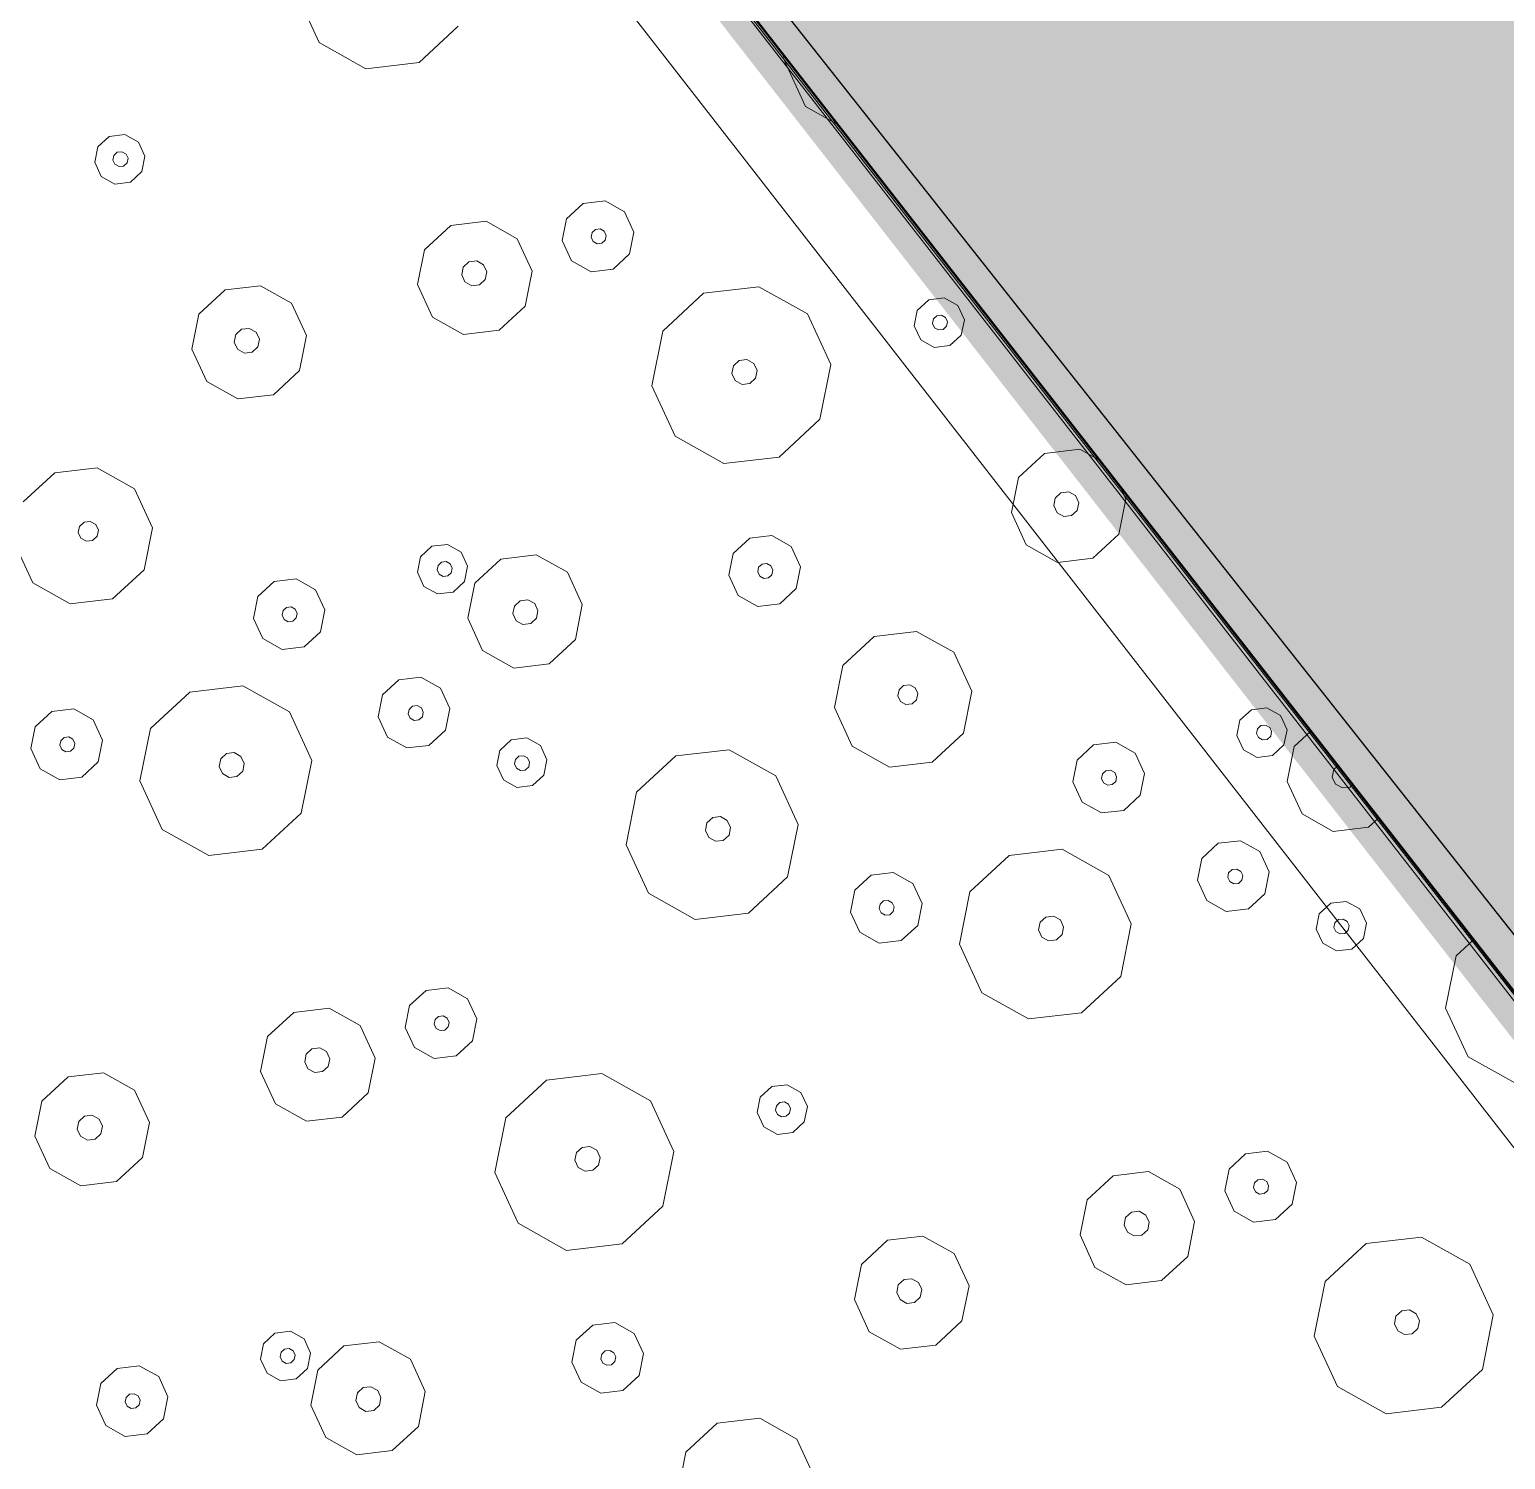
# Model space of a CAD drawing. Header units: metres. Extents: x -2858 to 512, y -1995 to 1252.
# Drawn here: x -538.752 to -535.477, y 377.983 to 381.156 of the extents above; entities that cross this region are included whole.
import ezdxf
from ezdxf.lldxf.tags import DXFTag

# ---------------------------------------------------------------- set-up
doc = ezdxf.new("R2010")
doc.units = ezdxf.units.M
for name, color, linetype in [('Calque commun', 7, 'Continuous'), ('Calque11', 7, 'Continuous'), ('Calque17', 7, 'Continuous')]:
    doc.layers.add(name, color=color, linetype=linetype)
tags = doc.linetypes.add('DASHDOT2', pattern=[0.5, 0.25, -0.125, 0, -0.125]).pattern_tags.tags
tags[10:11] = [DXFTag(74, 4), DXFTag(75, 0), DXFTag(340, '0'), DXFTag(46, 1.0), DXFTag(50, 0.0), DXFTag(44, 0.0), DXFTag(45, 0.0)]
tags[8:9] = [DXFTag(74, 4), DXFTag(75, 0), DXFTag(340, '0'), DXFTag(46, 1.0), DXFTag(50, 0.0), DXFTag(44, 0.0), DXFTag(45, 0.0)]
tags[6:7] = [DXFTag(74, 4), DXFTag(75, 0), DXFTag(340, '0'), DXFTag(46, 1.0), DXFTag(50, 0.0), DXFTag(44, 0.0), DXFTag(45, 0.0)]
tags[4:5] = [DXFTag(74, 4), DXFTag(75, 0), DXFTag(340, '0'), DXFTag(46, 1.0), DXFTag(50, 0.0), DXFTag(44, 0.0), DXFTag(45, 0.0)]
tags = doc.linetypes.add('HIDDENX2', pattern=[0.75, 0.5, -0.25]).pattern_tags.tags
tags[6:7] = [DXFTag(74, 4), DXFTag(75, 0), DXFTag(340, '0'), DXFTag(46, 1.0), DXFTag(50, 0.0), DXFTag(44, 0.0), DXFTag(45, 0.0)]
tags[4:5] = [DXFTag(74, 4), DXFTag(75, 0), DXFTag(340, '0'), DXFTag(46, 1.0), DXFTag(50, 0.0), DXFTag(44, 0.0), DXFTag(45, 0.0)]

# ---------------------------------------------------------------- blocks, each defined once
blk = doc.blocks.new('geometrebondepartleger')
at = {"layer": 'Calque commun', "color": 10, "linetype": 'DASHDOT2', "lineweight": 18, "flags": 128}
blk.add_lwpolyline([(45.2867, 98.0868), (42.9361, 93.8756), (22.4919, 69.3549), (46.896, 54.8213), (60.0219, 76.4824), (130.1549, 64.2531), (145.3143, 148.376), (109.3485, 154.881), (91.263, 130.1164), (87.3779, 124.8321), (86.3313, 123.2789), (83.8109, 118.8118), (74.9183, 102.5858), (72.6157, 98.3586), (63.0649, 85.9136), (45.1583, 97.9611)], close=True, dxfattribs=at)
at = {"layer": 'Calque11', "color": 7, "linetype": 'Continuous', "lineweight": 9}
blk.add_polyline3d([(125.0277, 35.9078, 79), (133.3383, 81.851, 79), (145.3136, 148.3761, 79)], dxfattribs=at)
at = {"layer": 'Calque17', "color": 1, "linetype": 'Continuous', "lineweight": 9}
for points in [[(125.174, 36.6886, 79), (126.5286, 44.1348, 79), (125.0378, 35.9435, 79), (126.4161, 43.4883, 79), (128.681, 56.0642, 79), (129.9759, 63.1341, 79), (132.1933, 75.6042, 79), (133.3383, 81.851, 79), (135.2222, 92.3412, 79), (136.4776, 99.3268, 79), (138.1727, 108.7115, 79), (140.4846, 121.4626, 79), (141.0933, 124.9318, 79)], [(125.3707, 36.6528, 79), (126.7254, 44.0992, 79), (125.2346, 35.9078, 79), (126.6129, 43.4526, 79), (128.8778, 56.0285, 79), (130.1727, 63.0986, 79), (132.3901, 75.5687, 79), (133.5351, 81.8153, 79), (135.4191, 92.3058, 79), (136.6745, 99.2914, 79), (138.3695, 108.676, 79), (140.6815, 121.4274, 79), (141.2903, 124.8972, 79)]]:
    blk.add_polyline3d(points, dxfattribs=at)
blk = doc.blocks.new('pattern')
at = {"layer": 'Calque commun', "color": 54, "linetype": 'Continuous', "lineweight": 9}
for p, q in [((69.8127, 105.1073), (69.9192, 105.1701)), ((69.9192, 105.1701), (70.0422, 105.1584)), ((70.0422, 105.1584), (70.1349, 105.0766)), ((69.7636, 104.9939), (69.8127, 105.1073)), ((70.1349, 105.0766), (70.1618, 104.956)), ((69.7904, 104.8732), (69.7636, 104.9939)), ((69.9248, 104.9782), (69.9317, 104.994)), ((69.9317, 104.994), (69.9466, 105.0028)), ((69.9466, 105.0028), (69.9638, 105.0012)), ((69.9638, 105.0012), (69.9768, 104.9897)), ((69.9768, 104.9897), (69.9805, 104.9729)), ((69.9285, 104.9613), (69.9248, 104.9782)), ((69.9415, 104.9498), (69.9285, 104.9613)), ((69.9587, 104.9482), (69.9415, 104.9498)), ((69.9736, 104.957), (69.9587, 104.9482)), ((69.9805, 104.9729), (69.9736, 104.957)), ((70.1618, 104.956), (70.1126, 104.8426)), ((69.8831, 104.7914), (69.7904, 104.8732)), ((70.1126, 104.8426), (70.0061, 104.7797)), ((69.3975, 104.7992), (69.4233, 104.6834)), ((70.0061, 104.7797), (69.8831, 104.7914)), ((69.4233, 104.6834), (69.3761, 104.5745)), ((69.8851, 104.5857), (69.9277, 104.6109)), ((69.9277, 104.6109), (69.9769, 104.6062)), ((69.9769, 104.6062), (70.014, 104.5735)), ((69.3761, 104.5745), (69.2739, 104.5142)), ((69.8654, 104.5404), (69.8851, 104.5857)), ((70.014, 104.5735), (70.0247, 104.5252)), ((69.8762, 104.4921), (69.8654, 104.5404)), ((69.9276, 104.5353), (69.9318, 104.5448)), ((69.9299, 104.5251), (69.9276, 104.5353)), ((69.9377, 104.5182), (69.9299, 104.5251)), ((69.9318, 104.5448), (69.9407, 104.5501)), ((69.9407, 104.5501), (69.9511, 104.5491)), ((69.9511, 104.5491), (69.9588, 104.5422)), ((69.9611, 104.5321), (69.957, 104.5225)), ((69.9588, 104.5422), (69.9611, 104.5321)), ((70.0247, 104.5252), (70.0051, 104.4798)), ((69.2739, 104.5142), (69.2231, 104.519)), ((69.9133, 104.4594), (69.8762, 104.4921)), ((69.948, 104.5173), (69.9377, 104.5182)), ((69.957, 104.5225), (69.948, 104.5173)), ((70.1002, 104.4754), (70.1683, 104.5156)), ((70.1683, 104.5156), (70.2471, 104.5081)), ((70.2471, 104.5081), (70.3064, 104.4557)), ((69.9625, 104.4547), (69.9133, 104.4594)), ((70.0051, 104.4798), (69.9625, 104.4547)), ((70.0687, 104.4028), (70.1002, 104.4754)), ((70.3064, 104.4557), (70.3236, 104.3785)), ((70.0859, 104.3256), (70.0687, 104.4028)), ((70.1617, 104.3854), (70.1686, 104.4013)), ((70.1686, 104.4013), (70.1835, 104.4101)), ((70.1835, 104.4101), (70.2007, 104.4085)), ((70.2007, 104.4085), (70.2137, 104.397)), ((70.2137, 104.397), (70.2174, 104.3801)), ((70.1655, 104.3685), (70.1617, 104.3854)), ((70.1784, 104.3571), (70.1655, 104.3685)), ((70.2106, 104.3642), (70.1957, 104.3554)), ((70.2174, 104.3801), (70.2106, 104.3642)), ((70.3236, 104.3785), (70.2921, 104.3059)), ((69.3529, 104.3177), (69.3827, 104.3353)), ((69.3827, 104.3353), (69.4172, 104.332)), ((69.4172, 104.332), (69.4431, 104.3091)), ((70.1957, 104.3554), (70.1784, 104.3571)), ((69.3391, 104.286), (69.3529, 104.3177)), ((69.3827, 104.2927), (69.3917, 104.298)), ((69.3917, 104.298), (69.402, 104.297)), ((69.402, 104.297), (69.4098, 104.2902)), ((69.4431, 104.3091), (69.4506, 104.2753)), ((70.1452, 104.2732), (70.0859, 104.3256)), ((70.2921, 104.3059), (70.224, 104.2657)), ((69.3467, 104.2522), (69.3391, 104.286)), ((69.3786, 104.2832), (69.3827, 104.2927)), ((69.3808, 104.2731), (69.3786, 104.2832)), ((69.3886, 104.2662), (69.3808, 104.2731)), ((69.399, 104.2652), (69.3886, 104.2662)), ((69.4079, 104.2705), (69.399, 104.2652)), ((69.412, 104.28), (69.4079, 104.2705)), ((69.4098, 104.2902), (69.412, 104.28)), ((69.4506, 104.2753), (69.4369, 104.2436)), ((70.224, 104.2657), (70.1452, 104.2732)), ((69.3726, 104.2293), (69.3467, 104.2522)), ((69.4071, 104.226), (69.3726, 104.2293)), ((69.4369, 104.2436), (69.4071, 104.226)), ((70.5407, 104.1978), (70.6089, 104.238)), ((70.6089, 104.238), (70.6876, 104.2305)), ((70.6876, 104.2305), (70.7469, 104.1782)), ((70.5093, 104.1252), (70.5407, 104.1978)), ((71.0486, 104.1403), (71.0864, 104.2274)), ((69.1623, 104.1821), (69.1911, 104.1794)), ((69.1911, 104.1794), (69.2504, 104.127)), ((70.7469, 104.1782), (70.7641, 104.1009)), ((70.6166, 104.1253), (70.6315, 104.134)), ((70.6315, 104.134), (70.6487, 104.1324)), ((70.6487, 104.1324), (70.6617, 104.121)), ((71.0693, 104.0477), (71.0486, 104.1403)), ((69.2504, 104.127), (69.2676, 104.0498)), ((69.4119, 104.081), (69.4545, 104.1062)), ((69.4545, 104.1062), (69.5037, 104.1015)), ((69.5037, 104.1015), (69.5408, 104.0688)), ((70.5265, 104.048), (70.5093, 104.1252)), ((70.6097, 104.1094), (70.6166, 104.1253)), ((70.6135, 104.0925), (70.6097, 104.1094)), ((70.6655, 104.1041), (70.6586, 104.0882)), ((70.6617, 104.121), (70.6655, 104.1041)), ((70.7641, 104.1009), (70.7327, 104.0284)), ((69.1457, 104.09), (69.152, 104.0894)), ((69.152, 104.0894), (69.1649, 104.078)), ((69.1649, 104.078), (69.1687, 104.0611)), ((69.3922, 104.0357), (69.4119, 104.081)), ((69.5408, 104.0688), (69.5515, 104.0205)), ((70.6264, 104.081), (70.6135, 104.0925)), ((70.6437, 104.0794), (70.6264, 104.081)), ((70.6586, 104.0882), (70.6437, 104.0794)), ((69.1469, 104.0364), (69.1362, 104.0374)), ((69.1618, 104.0452), (69.1469, 104.0364)), ((69.1687, 104.0611), (69.1618, 104.0452)), ((69.2676, 104.0498), (69.2361, 103.9772)), ((69.403, 103.9874), (69.3922, 104.0357)), ((69.4531, 104.0335), (69.4573, 104.043)), ((69.4554, 104.0233), (69.4531, 104.0335)), ((69.4573, 104.043), (69.4662, 104.0483)), ((69.4662, 104.0483), (69.4765, 104.0473)), ((69.4765, 104.0473), (69.4843, 104.0404)), ((69.4843, 104.0404), (69.4866, 104.0303)), ((70.5858, 103.9957), (70.5265, 104.048)), ((71.1404, 103.9848), (71.0693, 104.0477)), ((69.4632, 104.0165), (69.4554, 104.0233)), ((69.4735, 104.0155), (69.4632, 104.0165)), ((69.4825, 104.0208), (69.4735, 104.0155)), ((69.4866, 104.0303), (69.4825, 104.0208)), ((69.5515, 104.0205), (69.5318, 103.9751)), ((70.7327, 104.0284), (70.6645, 103.9881)), ((71.3167, 104.0241), (71.2349, 103.9758)), ((69.2361, 103.9772), (69.168, 103.937)), ((69.44, 103.9547), (69.403, 103.9874)), ((69.5318, 103.9751), (69.4893, 103.95)), ((69.7023, 103.9302), (69.8045, 103.9906)), ((69.8045, 103.9906), (69.9226, 103.9793)), ((69.9226, 103.9793), (70.0116, 103.9008)), ((70.6645, 103.9881), (70.5858, 103.9957)), ((71.2349, 103.9758), (71.1404, 103.9848)), ((69.168, 103.937), (69.119, 103.9417)), ((69.4893, 103.95), (69.44, 103.9547)), ((69.1505, 103.9002), (69.1803, 103.9178)), ((69.1803, 103.9178), (69.2148, 103.9145)), ((69.2148, 103.9145), (69.2407, 103.8916)), ((69.6551, 103.8214), (69.7023, 103.9302)), ((69.1367, 103.8684), (69.1505, 103.9002)), ((69.1724, 103.8681), (69.1765, 103.8776)), ((69.1765, 103.8776), (69.1855, 103.8829)), ((69.1855, 103.8829), (69.1958, 103.8819)), ((69.1958, 103.8819), (69.2036, 103.875)), ((69.2036, 103.875), (69.2058, 103.8649)), ((69.2407, 103.8916), (69.2482, 103.8578)), ((70.0116, 103.9008), (70.0374, 103.785)), ((69.1443, 103.8347), (69.1367, 103.8684)), ((69.1746, 103.8579), (69.1724, 103.8681)), ((69.1824, 103.8511), (69.1746, 103.8579)), ((69.1928, 103.8501), (69.1824, 103.8511)), ((69.2017, 103.8554), (69.1928, 103.8501)), ((69.2058, 103.8649), (69.2017, 103.8554)), ((69.2482, 103.8578), (69.2345, 103.8261)), ((69.1702, 103.8118), (69.1443, 103.8347)), ((69.2047, 103.8085), (69.1702, 103.8118)), ((69.2345, 103.8261), (69.2047, 103.8085)), ((69.6809, 103.7056), (69.6551, 103.8214)), ((69.8004, 103.8072), (69.8073, 103.823)), ((69.8041, 103.7903), (69.8004, 103.8072)), ((69.8073, 103.823), (69.8222, 103.8318)), ((69.8222, 103.8318), (69.8394, 103.8302)), ((69.8394, 103.8302), (69.8524, 103.8187)), ((69.8524, 103.8187), (69.8561, 103.8018)), ((69.8171, 103.7788), (69.8041, 103.7903)), ((69.8343, 103.7772), (69.8171, 103.7788)), ((69.8492, 103.786), (69.8343, 103.7772)), ((69.8561, 103.8018), (69.8492, 103.786)), ((70.0374, 103.785), (69.9901, 103.6761)), ((71.1343, 103.7601), (71.1768, 103.7853)), ((71.1768, 103.7853), (71.2261, 103.7806)), ((71.2261, 103.7806), (71.2631, 103.7478)), ((69.4338, 103.7292), (69.4764, 103.7543)), ((69.4764, 103.7543), (69.5256, 103.7496)), ((69.5256, 103.7496), (69.5627, 103.7169)), ((71.1146, 103.7148), (71.1343, 103.7601)), ((71.2631, 103.7478), (71.2739, 103.6996)), ((69.4142, 103.6838), (69.4338, 103.7292)), ((69.5627, 103.7169), (69.5734, 103.6687)), ((69.7698, 103.627), (69.6809, 103.7056)), ((71.1254, 103.6665), (71.1146, 103.7148)), ((71.1768, 103.7096), (71.1809, 103.7192)), ((71.179, 103.6995), (71.1768, 103.7096)), ((71.1809, 103.7192), (71.1899, 103.7244)), ((71.1899, 103.7244), (71.2002, 103.7235)), ((71.2002, 103.7235), (71.208, 103.7166)), ((71.2102, 103.7065), (71.2061, 103.6969)), ((71.208, 103.7166), (71.2102, 103.7065)), ((69.4249, 103.6356), (69.4142, 103.6838)), ((69.4764, 103.6787), (69.4805, 103.6882)), ((69.4786, 103.6686), (69.4764, 103.6787)), ((69.4805, 103.6882), (69.4894, 103.6935)), ((69.4894, 103.6935), (69.4998, 103.6925)), ((69.4998, 103.6925), (69.5075, 103.6857)), ((69.5098, 103.6755), (69.5057, 103.666)), ((69.5075, 103.6857), (69.5098, 103.6755)), ((69.9901, 103.6761), (69.888, 103.6158)), ((70.4835, 103.6653), (70.5133, 103.6829)), ((70.5133, 103.6829), (70.5478, 103.6796)), ((70.5478, 103.6796), (70.5737, 103.6567)), ((71.1868, 103.6926), (71.179, 103.6995)), ((71.1972, 103.6917), (71.1868, 103.6926)), ((71.2061, 103.6969), (71.1972, 103.6917)), ((71.2739, 103.6996), (71.2542, 103.6542)), ((69.4864, 103.6617), (69.4786, 103.6686)), ((69.4967, 103.6607), (69.4864, 103.6617)), ((69.5057, 103.666), (69.4967, 103.6607)), ((69.5734, 103.6687), (69.5538, 103.6233)), ((70.4697, 103.6335), (70.4835, 103.6653)), ((70.5075, 103.6307), (70.5117, 103.6402)), ((70.5117, 103.6402), (70.5206, 103.6455)), ((70.5206, 103.6455), (70.5309, 103.6445)), ((70.5309, 103.6445), (70.5387, 103.6376)), ((70.5737, 103.6567), (70.5812, 103.6229)), ((71.1624, 103.6338), (71.1254, 103.6665)), ((71.2542, 103.6542), (71.2116, 103.6291)), ((69.462, 103.6028), (69.4249, 103.6356)), ((69.5538, 103.6233), (69.5112, 103.5982)), ((69.888, 103.6158), (69.7698, 103.627)), ((70.4773, 103.5998), (70.4697, 103.6335)), ((70.5098, 103.6205), (70.5075, 103.6307)), ((70.5176, 103.6137), (70.5098, 103.6205)), ((70.5279, 103.6127), (70.5176, 103.6137)), ((70.5368, 103.618), (70.5279, 103.6127)), ((70.541, 103.6275), (70.5368, 103.618)), ((70.5387, 103.6376), (70.541, 103.6275)), ((70.5812, 103.6229), (70.5675, 103.5912)), ((71.2116, 103.6291), (71.1624, 103.6338)), ((69.5112, 103.5982), (69.462, 103.6028)), ((69.9781, 103.5542), (70.0207, 103.5794)), ((70.0207, 103.5794), (70.0699, 103.5747)), ((70.0699, 103.5747), (70.107, 103.5419)), ((70.5032, 103.5768), (70.4773, 103.5998)), ((70.5377, 103.5736), (70.5032, 103.5768)), ((70.5675, 103.5912), (70.5377, 103.5736)), ((69.9585, 103.5089), (69.9781, 103.5542)), ((70.107, 103.5419), (70.1178, 103.4937)), ((70.7552, 103.5109), (70.8617, 103.5738)), ((70.8617, 103.5738), (70.9847, 103.5621)), ((70.9847, 103.5621), (71.0774, 103.4802)), ((69.9692, 103.4606), (69.9585, 103.5089)), ((70.0207, 103.5037), (70.0248, 103.5133)), ((70.0248, 103.5133), (70.0337, 103.5185)), ((70.0337, 103.5185), (70.0441, 103.5176)), ((70.0441, 103.5176), (70.0519, 103.5107)), ((70.0519, 103.5107), (70.0541, 103.5005)), ((70.7061, 103.3975), (70.7552, 103.5109)), ((70.0229, 103.4936), (70.0207, 103.5037)), ((70.0307, 103.4867), (70.0229, 103.4936)), ((70.041, 103.4857), (70.0307, 103.4867)), ((70.05, 103.491), (70.041, 103.4857)), ((70.0541, 103.5005), (70.05, 103.491)), ((70.1178, 103.4937), (70.0981, 103.4483)), ((71.0774, 103.4802), (71.1043, 103.3596)), ((71.5199, 103.4555), (71.588, 103.4957)), ((71.588, 103.4957), (71.6667, 103.4882)), ((71.6667, 103.4882), (71.726, 103.4359)), ((70.0063, 103.4279), (69.9692, 103.4606)), ((70.0981, 103.4483), (70.0555, 103.4232)), ((71.4884, 103.3829), (71.5199, 103.4555)), ((70.0555, 103.4232), (70.0063, 103.4279)), ((71.726, 103.4359), (71.7432, 103.3587)), ((70.7329, 103.2769), (70.7061, 103.3975)), ((70.8673, 103.3818), (70.8742, 103.3977)), ((70.871, 103.3649), (70.8673, 103.3818)), ((70.8742, 103.3977), (70.8891, 103.4065)), ((70.8891, 103.4065), (70.9063, 103.4048)), ((70.9063, 103.4048), (70.9193, 103.3934)), ((70.9193, 103.3934), (70.923, 103.3765)), ((71.5056, 103.3057), (71.4884, 103.3829)), ((71.5886, 103.3752), (71.5955, 103.3911)), ((71.5955, 103.3911), (71.6104, 103.3999)), ((71.6104, 103.3999), (71.6276, 103.3983)), ((71.6276, 103.3983), (71.6406, 103.3868)), ((71.6406, 103.3868), (71.6444, 103.3699)), ((69.5532, 103.3222), (69.635, 103.3705)), ((69.635, 103.3705), (69.7295, 103.3615)), ((69.7295, 103.3615), (69.8006, 103.2987)), ((70.884, 103.3535), (70.871, 103.3649)), ((70.9012, 103.3518), (70.884, 103.3535)), ((70.9161, 103.3606), (70.9012, 103.3518)), ((70.923, 103.3765), (70.9161, 103.3606)), ((71.1043, 103.3596), (71.0551, 103.2462)), ((71.5924, 103.3584), (71.5886, 103.3752)), ((71.6054, 103.3469), (71.5924, 103.3584)), ((71.6226, 103.3453), (71.6054, 103.3469)), ((71.6375, 103.3541), (71.6226, 103.3453)), ((71.6444, 103.3699), (71.6375, 103.3541)), ((71.7432, 103.3587), (71.7118, 103.2861)), ((69.0076, 103.2926), (69.0757, 103.3328)), ((69.0757, 103.3328), (69.1544, 103.3253)), ((69.1544, 103.3253), (69.2138, 103.273)), ((69.5154, 103.2351), (69.5532, 103.3222)), ((68.9979, 103.2704), (69.0076, 103.2926)), ((69.8006, 103.2987), (69.8213, 103.206)), ((70.0307, 103.2323), (70.1329, 103.2926)), ((70.1329, 103.2926), (70.2511, 103.2814)), ((70.2511, 103.2814), (70.34, 103.2028)), ((71.5649, 103.2534), (71.5056, 103.3057)), ((71.7118, 103.2861), (71.6436, 103.2458)), ((69.2138, 103.273), (69.2309, 103.1958)), ((70.8256, 103.1951), (70.7329, 103.2769)), ((71.6436, 103.2458), (71.5649, 103.2534)), ((69.0765, 103.2042), (69.0834, 103.2201)), ((69.0834, 103.2201), (69.0983, 103.2289)), ((69.0983, 103.2289), (69.1155, 103.2272)), ((69.1155, 103.2272), (69.1285, 103.2158)), ((69.1285, 103.2158), (69.1323, 103.1989)), ((69.5361, 103.1425), (69.5154, 103.2351)), ((69.6317, 103.2238), (69.6372, 103.2365)), ((69.6347, 103.2103), (69.6317, 103.2238)), ((69.6372, 103.2365), (69.6491, 103.2435)), ((69.6491, 103.2435), (69.6629, 103.2422)), ((69.6629, 103.2422), (69.6733, 103.233)), ((69.6763, 103.2195), (69.6708, 103.2068)), ((69.6733, 103.233), (69.6763, 103.2195)), ((69.9835, 103.1234), (70.0307, 103.2323)), ((71.0551, 103.2462), (70.9486, 103.1833)), ((71.6262, 103.209), (71.656, 103.2266)), ((71.656, 103.2266), (71.6904, 103.2233)), ((71.6904, 103.2233), (71.7164, 103.2004)), ((68.9933, 103.1428), (68.9832, 103.1884)), ((69.0803, 103.1873), (69.0765, 103.2042)), ((69.0933, 103.1758), (69.0803, 103.1873)), ((69.1254, 103.183), (69.1105, 103.1742)), ((69.1323, 103.1989), (69.1254, 103.183)), ((69.2309, 103.1958), (69.1995, 103.1232)), ((69.6451, 103.2011), (69.6347, 103.2103)), ((69.6588, 103.1998), (69.6451, 103.2011)), ((69.6708, 103.2068), (69.6588, 103.1998)), ((69.8213, 103.206), (69.7835, 103.1189)), ((70.34, 103.2028), (70.3658, 103.087)), ((70.9486, 103.1833), (70.8256, 103.1951)), ((71.6124, 103.1773), (71.6262, 103.209)), ((71.6481, 103.1769), (71.6522, 103.1864)), ((71.6522, 103.1864), (71.6611, 103.1917)), ((71.6611, 103.1917), (71.6715, 103.1907)), ((71.6715, 103.1907), (71.6793, 103.1839)), ((71.6793, 103.1839), (71.6815, 103.1737)), ((71.7164, 103.2004), (71.7239, 103.1667)), ((69.1105, 103.1742), (69.0933, 103.1758)), ((71.6199, 103.1435), (71.6124, 103.1773)), ((71.6503, 103.1668), (71.6481, 103.1769)), ((71.6581, 103.1599), (71.6503, 103.1668)), ((71.6684, 103.1589), (71.6581, 103.1599)), ((71.6774, 103.1642), (71.6684, 103.1589)), ((71.6815, 103.1737), (71.6774, 103.1642)), ((71.7239, 103.1667), (71.7101, 103.1349)), ((69.0526, 103.0905), (68.9933, 103.1428)), ((69.1995, 103.1232), (69.1314, 103.083)), ((69.6072, 103.0797), (69.5361, 103.1425)), ((69.7835, 103.1189), (69.7017, 103.0706)), ((70.0093, 103.0076), (69.9835, 103.1234)), ((70.1288, 103.1092), (70.1357, 103.1251)), ((70.1357, 103.1251), (70.1506, 103.1339)), ((70.1506, 103.1339), (70.1678, 103.1322)), ((70.1678, 103.1322), (70.1808, 103.1208)), ((70.1808, 103.1208), (70.1846, 103.1039)), ((71.6459, 103.1206), (71.6199, 103.1435)), ((71.6803, 103.1173), (71.6459, 103.1206)), ((71.7101, 103.1349), (71.6803, 103.1173)), ((69.1314, 103.083), (69.0526, 103.0905)), ((70.1326, 103.0923), (70.1288, 103.1092)), ((70.1456, 103.0809), (70.1326, 103.0923)), ((70.1777, 103.088), (70.1628, 103.0792)), ((70.1846, 103.1039), (70.1777, 103.088)), ((70.3658, 103.087), (70.3186, 102.9781)), ((69.7017, 103.0706), (69.6072, 103.0797)), ((70.1628, 103.0792), (70.1456, 103.0809)), ((71.9095, 103.038), (71.9521, 103.0632)), ((71.9521, 103.0632), (72.0013, 103.0585)), ((72.0013, 103.0585), (72.0384, 103.0257)), ((71.8898, 102.9927), (71.9095, 103.038)), ((72.0384, 103.0257), (72.0491, 102.9775)), ((70.0983, 102.9291), (70.0093, 103.0076)), ((70.808, 102.944), (70.8276, 102.9894)), ((70.8276, 102.9894), (70.8702, 103.0145)), ((70.8702, 103.0145), (70.9194, 103.0098)), ((70.9194, 103.0098), (70.9565, 102.9771)), ((71.9006, 102.9444), (71.8898, 102.9927)), ((71.952, 102.9875), (71.9562, 102.9971)), ((71.9543, 102.9774), (71.952, 102.9875)), ((71.9562, 102.9971), (71.9651, 103.0023)), ((71.9651, 103.0023), (71.9754, 103.0014)), ((71.9754, 103.0014), (71.9832, 102.9945)), ((71.9832, 102.9945), (71.9855, 102.9844)), ((70.3186, 102.9781), (70.2164, 102.9178)), ((70.8743, 102.9484), (70.8832, 102.9537)), ((70.8832, 102.9537), (70.8936, 102.9527)), ((70.8936, 102.9527), (70.9013, 102.9458)), ((70.9565, 102.9771), (70.9672, 102.9288)), ((71.9621, 102.9705), (71.9543, 102.9774)), ((71.9724, 102.9696), (71.9621, 102.9705)), ((71.9813, 102.9748), (71.9724, 102.9696)), ((71.9855, 102.9844), (71.9813, 102.9748)), ((72.0491, 102.9775), (72.0294, 102.9321)), ((70.2164, 102.9178), (70.0983, 102.9291)), ((70.8187, 102.8958), (70.808, 102.944)), ((70.8701, 102.9389), (70.8743, 102.9484)), ((70.8724, 102.9288), (70.8701, 102.9389)), ((70.8802, 102.9219), (70.8724, 102.9288)), ((70.8905, 102.9209), (70.8802, 102.9219)), ((70.8995, 102.9262), (70.8905, 102.9209)), ((70.9036, 102.9357), (70.8995, 102.9262)), ((70.9013, 102.9458), (70.9036, 102.9357)), ((70.9672, 102.9288), (70.9476, 102.8835)), ((71.0427, 102.879), (71.1108, 102.9192)), ((71.1108, 102.9192), (71.1896, 102.9117)), ((71.9377, 102.9117), (71.9006, 102.9444)), ((72.0294, 102.9321), (71.9869, 102.907)), ((70.8558, 102.863), (70.8187, 102.8958)), ((71.1896, 102.9117), (71.2488, 102.8594)), ((71.9869, 102.907), (71.9377, 102.9117)), ((69.5814, 102.8096), (69.6011, 102.8549)), ((69.6011, 102.8549), (69.6437, 102.8801)), ((69.6437, 102.8801), (69.6929, 102.8754)), ((69.6929, 102.8754), (69.7299, 102.8427)), ((70.905, 102.8583), (70.8558, 102.863)), ((70.9476, 102.8835), (70.905, 102.8583)), ((71.0112, 102.8064), (71.0427, 102.879)), ((71.2488, 102.8594), (71.2661, 102.7822)), ((69.7299, 102.8427), (69.7407, 102.7944)), ((69.5922, 102.7613), (69.5814, 102.8096)), ((69.6436, 102.8044), (69.6478, 102.814)), ((69.6459, 102.7943), (69.6436, 102.8044)), ((69.6537, 102.7874), (69.6459, 102.7943)), ((69.6478, 102.814), (69.6567, 102.8193)), ((69.6567, 102.8193), (69.667, 102.8183)), ((69.6729, 102.7917), (69.664, 102.7865)), ((69.667, 102.8183), (69.6748, 102.8114)), ((69.6771, 102.8013), (69.6729, 102.7917)), ((69.6748, 102.8114), (69.6771, 102.8013)), ((69.7407, 102.7944), (69.721, 102.749)), ((71.0284, 102.7292), (71.0112, 102.8064)), ((71.1042, 102.7891), (71.1111, 102.8049)), ((71.108, 102.7722), (71.1042, 102.7891)), ((71.1111, 102.8049), (71.126, 102.8137)), ((71.126, 102.8137), (71.1432, 102.8121)), ((71.1432, 102.8121), (71.1562, 102.8007)), ((71.1562, 102.8007), (71.1599, 102.7838)), ((68.9366, 102.7283), (68.9503, 102.7601)), ((68.9503, 102.7601), (68.9801, 102.7777)), ((68.9801, 102.7777), (69.0146, 102.7744)), ((69.0146, 102.7744), (69.0406, 102.7515)), ((69.6292, 102.7286), (69.5922, 102.7613)), ((69.664, 102.7865), (69.6537, 102.7874)), ((71.1209, 102.7607), (71.108, 102.7722)), ((71.1382, 102.7591), (71.1209, 102.7607)), ((71.1531, 102.7679), (71.1382, 102.7591)), ((71.1599, 102.7838), (71.1531, 102.7679)), ((71.2661, 102.7822), (71.2346, 102.7096)), ((68.9441, 102.6946), (68.9366, 102.7283)), ((68.9744, 102.7255), (68.9785, 102.735)), ((68.9766, 102.7154), (68.9744, 102.7255)), ((68.9785, 102.735), (68.9874, 102.7403)), ((68.9874, 102.7403), (68.9978, 102.7393)), ((68.9978, 102.7393), (69.0055, 102.7324)), ((69.0055, 102.7324), (69.0078, 102.7223)), ((69.0406, 102.7515), (69.0481, 102.7177)), ((69.6785, 102.7239), (69.6292, 102.7286)), ((69.721, 102.749), (69.6785, 102.7239)), ((70.2954, 102.7214), (70.3252, 102.739)), ((70.3252, 102.739), (70.3597, 102.7357)), ((70.3597, 102.7357), (70.3856, 102.7128)), ((71.0877, 102.6769), (71.0284, 102.7292)), ((68.97, 102.6717), (68.9441, 102.6946)), ((68.9844, 102.7085), (68.9766, 102.7154)), ((68.9947, 102.7075), (68.9844, 102.7085)), ((69.0037, 102.7128), (68.9947, 102.7075)), ((69.0078, 102.7223), (69.0037, 102.7128)), ((69.0481, 102.7177), (69.0343, 102.686)), ((70.2816, 102.6896), (70.2954, 102.7214)), ((70.3211, 102.6869), (70.3252, 102.6964)), ((70.3252, 102.6964), (70.3342, 102.7017)), ((70.3342, 102.7017), (70.3445, 102.7007)), ((70.3445, 102.7007), (70.3523, 102.6938)), ((70.3523, 102.6938), (70.3545, 102.6837)), ((70.3856, 102.7128), (70.3931, 102.679)), ((71.2346, 102.7096), (71.1665, 102.6694)), ((69.0045, 102.6684), (68.97, 102.6717)), ((69.0343, 102.686), (69.0045, 102.6684)), ((69.2221, 102.6057), (69.3285, 102.6686)), ((69.3285, 102.6686), (69.4515, 102.6569)), ((70.2892, 102.6558), (70.2816, 102.6896)), ((70.3233, 102.6767), (70.3211, 102.6869)), ((70.3311, 102.6698), (70.3233, 102.6767)), ((70.3415, 102.6689), (70.3311, 102.6698)), ((70.3504, 102.6741), (70.3415, 102.6689)), ((70.3545, 102.6837), (70.3504, 102.6741)), ((70.3931, 102.679), (70.3794, 102.6472)), ((71.1665, 102.6694), (71.0877, 102.6769)), ((69.4515, 102.6569), (69.5442, 102.5751)), ((70.3151, 102.6329), (70.2892, 102.6558)), ((70.3496, 102.6296), (70.3151, 102.6329)), ((70.3794, 102.6472), (70.3496, 102.6296)), ((71.4833, 102.6014), (71.5514, 102.6417)), ((71.5514, 102.6417), (71.6301, 102.6342)), ((71.6301, 102.6342), (71.6894, 102.5818)), ((69.1729, 102.4923), (69.2221, 102.6057)), ((71.4518, 102.5289), (71.4833, 102.6014)), ((69.5442, 102.5751), (69.5711, 102.4544)), ((69.9867, 102.5503), (70.0548, 102.5905)), ((70.0548, 102.5905), (70.1336, 102.583)), ((70.1336, 102.583), (70.1929, 102.5307)), ((71.6894, 102.5818), (71.7066, 102.5046)), ((69.9552, 102.4777), (69.9867, 102.5503)), ((70.1929, 102.5307), (70.2101, 102.4535)), ((71.469, 102.4517), (71.4518, 102.5289)), ((71.5522, 102.513), (71.5591, 102.5289)), ((71.5591, 102.5289), (71.574, 102.5377)), ((71.574, 102.5377), (71.5912, 102.536)), ((71.5912, 102.536), (71.6042, 102.5246)), ((69.341, 102.4925), (69.3559, 102.5013)), ((69.3559, 102.5013), (69.3731, 102.4996)), ((69.3731, 102.4996), (69.3861, 102.4882)), ((70.0623, 102.4859), (70.0772, 102.4947)), ((70.0772, 102.4947), (70.0945, 102.4931)), ((70.3544, 102.4847), (70.397, 102.5098)), ((70.397, 102.5098), (70.4462, 102.5051)), ((70.4462, 102.5051), (70.4833, 102.4724)), ((71.556, 102.4961), (71.5522, 102.513)), ((71.5689, 102.4847), (71.556, 102.4961)), ((71.6079, 102.5077), (71.6011, 102.4918)), ((71.6042, 102.5246), (71.6079, 102.5077)), ((71.7066, 102.5046), (71.6752, 102.432)), ((69.1998, 102.3717), (69.1729, 102.4923)), ((69.3341, 102.4766), (69.341, 102.4925)), ((69.3379, 102.4597), (69.3341, 102.4766)), ((69.3898, 102.4713), (69.383, 102.4554)), ((69.3861, 102.4882), (69.3898, 102.4713)), ((69.9724, 102.4005), (69.9552, 102.4777)), ((70.0554, 102.47), (70.0623, 102.4859)), ((70.0592, 102.4532), (70.0554, 102.47)), ((70.0945, 102.4931), (70.1074, 102.4816)), ((70.1112, 102.4647), (70.1043, 102.4489)), ((70.1074, 102.4816), (70.1112, 102.4647)), ((70.3347, 102.4393), (70.3544, 102.4847)), ((70.4833, 102.4724), (70.494, 102.4241)), ((71.5862, 102.483), (71.5689, 102.4847)), ((71.6011, 102.4918), (71.5862, 102.483)), ((69.3508, 102.4483), (69.3379, 102.4597)), ((69.3681, 102.4466), (69.3508, 102.4483)), ((69.383, 102.4554), (69.3681, 102.4466)), ((69.5711, 102.4544), (69.5219, 102.341)), ((70.0722, 102.4417), (70.0592, 102.4532)), ((70.0894, 102.4401), (70.0722, 102.4417)), ((70.1043, 102.4489), (70.0894, 102.4401)), ((70.2101, 102.4535), (70.1786, 102.3809)), ((70.3455, 102.3911), (70.3347, 102.4393)), ((70.3956, 102.4371), (70.3998, 102.4466)), ((70.3979, 102.427), (70.3956, 102.4371)), ((70.3998, 102.4466), (70.4087, 102.4519)), ((70.4087, 102.4519), (70.419, 102.4509)), ((70.419, 102.4509), (70.4268, 102.4441)), ((70.4291, 102.4339), (70.4249, 102.4244)), ((70.4268, 102.4441), (70.4291, 102.4339)), ((71.5283, 102.3993), (71.469, 102.4517)), ((71.6752, 102.432), (71.607, 102.3918)), ((70.0317, 102.3482), (69.9724, 102.4005)), ((70.4057, 102.4201), (70.3979, 102.427)), ((70.416, 102.4191), (70.4057, 102.4201)), ((70.4249, 102.4244), (70.416, 102.4191)), ((70.494, 102.4241), (70.4743, 102.3788)), ((71.607, 102.3918), (71.5283, 102.3993)), ((69.2924, 102.2899), (69.1998, 102.3717)), ((70.1786, 102.3809), (70.1105, 102.3407)), ((70.3826, 102.3583), (70.3455, 102.3911)), ((70.4743, 102.3788), (70.4318, 102.3536)), ((70.6448, 102.3339), (70.747, 102.3942)), ((70.747, 102.3942), (70.8651, 102.383)), ((70.8651, 102.383), (70.954, 102.3044)), ((69.5219, 102.341), (69.4155, 102.2782)), ((70.1105, 102.3407), (70.0317, 102.3482)), ((70.4318, 102.3536), (70.3826, 102.3583)), ((70.5976, 102.225), (70.6448, 102.3339)), ((70.0792, 102.2721), (70.093, 102.3038)), ((70.093, 102.3038), (70.1228, 102.3214)), ((70.1228, 102.3214), (70.1573, 102.3181)), ((70.1573, 102.3181), (70.1832, 102.2952)), ((70.954, 102.3044), (70.9799, 102.1886)), ((69.4155, 102.2782), (69.2924, 102.2899)), ((70.0868, 102.2383), (70.0792, 102.2721)), ((70.1149, 102.2717), (70.119, 102.2812)), ((70.1171, 102.2616), (70.1149, 102.2717)), ((70.119, 102.2812), (70.128, 102.2865)), ((70.128, 102.2865), (70.1383, 102.2855)), ((70.1383, 102.2855), (70.1461, 102.2787)), ((70.1483, 102.2685), (70.1442, 102.259)), ((70.1461, 102.2787), (70.1483, 102.2685)), ((70.1832, 102.2952), (70.1907, 102.2615)), ((68.8155, 102.2586), (68.8326, 102.1818)), ((70.1127, 102.2154), (70.0868, 102.2383)), ((70.1249, 102.2547), (70.1171, 102.2616)), ((70.1353, 102.2537), (70.1249, 102.2547)), ((70.1442, 102.259), (70.1353, 102.2537)), ((70.1907, 102.2615), (70.177, 102.2297)), ((70.7497, 102.2267), (70.7647, 102.2355)), ((70.7647, 102.2355), (70.7819, 102.2338)), ((70.7819, 102.2338), (70.7949, 102.2224)), ((70.1472, 102.2121), (70.1127, 102.2154)), ((70.177, 102.2297), (70.1472, 102.2121)), ((70.6234, 102.1092), (70.5976, 102.225)), ((70.7429, 102.2108), (70.7497, 102.2267)), ((70.7466, 102.1939), (70.7429, 102.2108)), ((70.7986, 102.2055), (70.7917, 102.1896)), ((70.7949, 102.2224), (70.7986, 102.2055)), ((68.8326, 102.1818), (68.7854, 102.073)), ((70.7596, 102.1825), (70.7466, 102.1939)), ((70.7768, 102.1808), (70.7596, 102.1825)), ((70.7917, 102.1896), (70.7768, 102.1808)), ((70.9799, 102.1886), (70.9326, 102.0797)), ((70.3763, 102.1328), (70.4189, 102.158)), ((70.4189, 102.158), (70.4681, 102.1533)), ((70.4681, 102.1533), (70.5052, 102.1206)), ((69.2944, 102.0842), (69.337, 102.1093)), ((69.337, 102.1093), (69.3862, 102.1046)), ((69.3862, 102.1046), (69.4233, 102.0719)), ((70.3567, 102.0875), (70.3763, 102.1328)), ((70.5052, 102.1206), (70.5159, 102.0723)), ((70.7123, 102.0307), (70.6234, 102.1092)), ((68.7854, 102.073), (68.7816, 102.0707)), ((69.2748, 102.0388), (69.2944, 102.0842)), ((69.4233, 102.0719), (69.4341, 102.0237)), ((70.3674, 102.0392), (70.3567, 102.0875)), ((70.4189, 102.0823), (70.423, 102.0919)), ((70.4211, 102.0722), (70.4189, 102.0823)), ((70.4289, 102.0653), (70.4211, 102.0722)), ((70.423, 102.0919), (70.4319, 102.0972)), ((70.4319, 102.0972), (70.4423, 102.0962)), ((70.4482, 102.0696), (70.4392, 102.0644)), ((70.4423, 102.0962), (70.4501, 102.0893)), ((70.4523, 102.0792), (70.4482, 102.0696)), ((70.4501, 102.0893), (70.4523, 102.0792)), ((70.5159, 102.0723), (70.4963, 102.0269)), ((70.9326, 102.0797), (70.8305, 102.0194)), ((69.2855, 101.9906), (69.2748, 102.0388)), ((69.337, 102.0337), (69.3411, 102.0432)), ((69.3411, 102.0432), (69.35, 102.0485)), ((69.35, 102.0485), (69.3604, 102.0475)), ((69.3604, 102.0475), (69.3682, 102.0406)), ((69.3682, 102.0406), (69.3704, 102.0305)), ((70.4045, 102.0065), (70.3674, 102.0392)), ((70.4392, 102.0644), (70.4289, 102.0653)), ((69.3392, 102.0236), (69.337, 102.0337)), ((69.347, 102.0167), (69.3392, 102.0236)), ((69.3573, 102.0157), (69.347, 102.0167)), ((69.3663, 102.021), (69.3573, 102.0157)), ((69.3704, 102.0305), (69.3663, 102.021)), ((69.4341, 102.0237), (69.4144, 101.9783)), ((69.5095, 101.9738), (69.5776, 102.014)), ((69.5776, 102.014), (69.6564, 102.0065)), ((69.6564, 102.0065), (69.7157, 101.9542)), ((70.4537, 102.0018), (70.4045, 102.0065)), ((70.4963, 102.0269), (70.4537, 102.0018)), ((70.8305, 102.0194), (70.7123, 102.0307)), ((69.3226, 101.9578), (69.2855, 101.9906)), ((69.4144, 101.9783), (69.3718, 101.9531)), ((69.478, 101.9012), (69.5095, 101.9738)), ((70.9206, 101.9579), (70.9632, 101.983)), ((70.9632, 101.983), (71.0124, 101.9783)), ((71.0124, 101.9783), (71.0495, 101.9456)), ((69.3718, 101.9531), (69.3226, 101.9578)), ((69.7157, 101.9542), (69.7329, 101.877)), ((70.901, 101.9125), (70.9206, 101.9579)), ((71.0495, 101.9456), (71.0603, 101.8973)), ((69.5779, 101.8997), (69.5928, 101.9085)), ((69.5928, 101.9085), (69.61, 101.9069)), ((69.61, 101.9069), (69.623, 101.8955)), ((70.9117, 101.8642), (70.901, 101.9125)), ((70.9632, 101.9074), (70.9673, 101.9169)), ((70.9654, 101.8972), (70.9632, 101.9074)), ((70.9673, 101.9169), (70.9762, 101.9222)), ((70.9762, 101.9222), (70.9866, 101.9212)), ((70.9866, 101.9212), (70.9944, 101.9143)), ((70.9966, 101.9042), (70.9925, 101.8947)), ((70.9944, 101.9143), (70.9966, 101.9042)), ((69.4952, 101.824), (69.478, 101.9012)), ((69.571, 101.8839), (69.5779, 101.8997)), ((69.5748, 101.867), (69.571, 101.8839)), ((69.6268, 101.8786), (69.6199, 101.8627)), ((69.623, 101.8955), (69.6268, 101.8786)), ((69.7329, 101.877), (69.7014, 101.8044)), ((70.9732, 101.8904), (70.9654, 101.8972)), ((70.9835, 101.8894), (70.9732, 101.8904)), ((70.9925, 101.8947), (70.9835, 101.8894)), ((71.0603, 101.8973), (71.0406, 101.852)), ((69.5878, 101.8555), (69.5748, 101.867)), ((69.605, 101.8539), (69.5878, 101.8555)), ((69.6199, 101.8627), (69.605, 101.8539)), ((70.9488, 101.8315), (70.9117, 101.8642)), ((71.0406, 101.852), (70.998, 101.8268)), ((69.5545, 101.7717), (69.4952, 101.824)), ((70.998, 101.8268), (70.9488, 101.8315)), ((69.7014, 101.8044), (69.6333, 101.7642)), ((70.4957, 101.7259), (70.5775, 101.7741)), ((70.5775, 101.7741), (70.672, 101.7651)), ((69.6333, 101.7642), (69.5545, 101.7717)), ((70.672, 101.7651), (70.7431, 101.7023)), ((69.9501, 101.6963), (70.0182, 101.7365)), ((70.0182, 101.7365), (70.0969, 101.729)), ((70.0969, 101.729), (70.1563, 101.6766)), ((70.4579, 101.6388), (70.4957, 101.7259)), ((69.9186, 101.6237), (69.9501, 101.6963)), ((70.1563, 101.6766), (70.1735, 101.5994)), ((70.7431, 101.7023), (70.7638, 101.6096)), ((70.5797, 101.6401), (70.5916, 101.6471)), ((70.5916, 101.6471), (70.6054, 101.6458)), ((70.6054, 101.6458), (70.6158, 101.6367)), ((69.9358, 101.5465), (69.9186, 101.6237)), ((70.019, 101.6078), (70.0259, 101.6237)), ((70.0259, 101.6237), (70.0408, 101.6325)), ((70.0408, 101.6325), (70.058, 101.6309)), ((70.058, 101.6309), (70.071, 101.6194)), ((70.071, 101.6194), (70.0748, 101.6025)), ((70.4786, 101.5461), (70.4579, 101.6388)), ((70.5742, 101.6274), (70.5797, 101.6401)), ((70.5772, 101.6139), (70.5742, 101.6274)), ((70.5876, 101.6047), (70.5772, 101.6139)), ((70.6133, 101.6105), (70.6013, 101.6034)), ((70.6188, 101.6232), (70.6133, 101.6105)), ((70.6158, 101.6367), (70.6188, 101.6232)), ((70.7638, 101.6096), (70.726, 101.5226)), ((70.0228, 101.5909), (70.019, 101.6078)), ((70.0358, 101.5795), (70.0228, 101.5909)), ((70.053, 101.5778), (70.0358, 101.5795)), ((70.0679, 101.5866), (70.053, 101.5778)), ((70.0748, 101.6025), (70.0679, 101.5866)), ((70.1735, 101.5994), (70.142, 101.5268)), ((70.6013, 101.6034), (70.5876, 101.6047)), ((69.9951, 101.4941), (69.9358, 101.5465)), ((70.5497, 101.4833), (70.4786, 101.5461)), ((70.142, 101.5268), (70.0739, 101.4866)), ((69.2138, 101.489), (69.3319, 101.4778)), ((70.0739, 101.4866), (69.9951, 101.4941)), ((70.6442, 101.4743), (70.5497, 101.4833)), ((69.3319, 101.4778), (69.4209, 101.3992)), ((69.4209, 101.3992), (69.4467, 101.2834)), ((69.4467, 101.2834), (69.3995, 101.1745)), ((69.8791, 101.132), (69.8928, 101.1637)), ((69.8928, 101.1637), (69.9227, 101.1813)), ((69.9227, 101.1813), (69.9571, 101.178)), ((69.9571, 101.178), (69.983, 101.1551)), ((69.983, 101.1551), (69.9906, 101.1214)), ((69.8866, 101.0982), (69.8791, 101.132)), ((69.9169, 101.1291), (69.921, 101.1387)), ((69.9191, 101.119), (69.9169, 101.1291)), ((69.9269, 101.1121), (69.9191, 101.119)), ((69.921, 101.1387), (69.9299, 101.1439)), ((69.9299, 101.1439), (69.9403, 101.1429)), ((69.9403, 101.1429), (69.948, 101.1361)), ((69.9503, 101.1259), (69.9462, 101.1164)), ((69.948, 101.1361), (69.9503, 101.1259)), ((69.9906, 101.1214), (69.9768, 101.0896)), ((69.9125, 101.0753), (69.8866, 101.0982)), ((69.9372, 101.1111), (69.9269, 101.1121)), ((69.9462, 101.1164), (69.9372, 101.1111)), ((69.9768, 101.0896), (69.947, 101.072)), ((69.947, 101.072), (69.9125, 101.0753))]:
    blk.add_line(p, q, dxfattribs=at)
at = {"layer": 'Calque commun', "color": 7, "linetype": 'Continuous', "lineweight": 9}
mesh = blk.add_polyface(dxfattribs=at)
corners = [(70.8497, 113.5412), (53.8349, 19.1692), (74.7282, 106.3237), (76.0435, 113.5984), (74.769, 106.1763), (58.8077, 18.2701), (114.1703, 105.207), (114.1703, 98.5387)]
mesh.append_faces([[corners[k] for k in face] for face in [(3, 4, 6)]], dxfattribs={"vtx0": -1, "vtx1": -1, "color": 7})
mesh.append_faces([[corners[k] for k in face] for face in [(3, 2, 4)]], dxfattribs={"vtx0": -1, "vtx2": -1, "color": 7})
mesh.append_faces([[corners[k] for k in face] for face in [(5, 2, 1)]], dxfattribs={"vtx1": -1, "color": 7})
mesh.append_faces([[corners[k] for k in face] for face in [(0, 1, 2), (3, 0, 2)]], dxfattribs={"vtx1": -1, "vtx2": -1, "color": 7})
mesh.append_faces([[corners[k] for k in face] for face in [(4, 7, 6)]], dxfattribs={"vtx2": -1, "color": 7})

msp = doc.modelspace()

# ---------------------------------------------------------------- hatches: boundary and pattern name
at = {"layer": 'Calque commun', "linetype": 'Continuous', "lineweight": 9}
msp.add_hatch(color=61, dxfattribs=at).paths.add_polyline_path([(-531.0065, 373.1997), (-529.3614, 374.4526), (-530.3209, 375.7191), (-529.565, 376.269), (-535.2292, 383.8021), (-530.0175, 387.8811), (-528.8885, 386.3671), (-522.8363, 390.9321), (-526.7274, 395.9363), (-538.1145, 387.085), (-538.2318, 387.2151), (-534.7643, 389.9523), (-536.5669, 392.3063), (-540.0713, 389.5888), (-545.8649, 397.0645), (-540.6483, 401.162), (-544.6174, 406.4343), (-552.3184, 400.5496)])

# ---------------------------------------------------------------- linework, layer by layer
at = {"layer": 'Calque commun', "color": 160, "linetype": 'ByBlock', "lineweight": -2}
msp.add_line((-530.8602, 373.3321), (-540.4833, 385.5041), dxfattribs=at)
at = {"layer": 'Calque commun', "color": 3, "linetype": 'HIDDENX2', "lineweight": 18, "extrusion": (0, 0, -1)}
msp.add_arc((494.5277, 544.1418), 162.6468, 258.823451, 321.396966, dxfattribs=at)
msp.add_arc((494.5277, 544.1418), 162.6468, 258.823451, 321.396966, dxfattribs=at)
msp.add_arc((494.5277, 544.1418), 162.6468, 258.823451, 321.396966, dxfattribs=at)

# ---------------------------------------------------------------- block references
at = {"layer": 'Calque commun', "color": 0, "linetype": 'ByBlock', "lineweight": -2, "rotation": 228.1617603435354}
for name, p in [('geometrebondepartleger', (-528.8356, 560.3039)), ('pattern', (-567.2453, 500.4263))]:
    msp.add_blockref(name, p, dxfattribs=at)

doc.saveas('drawing.dxf')
